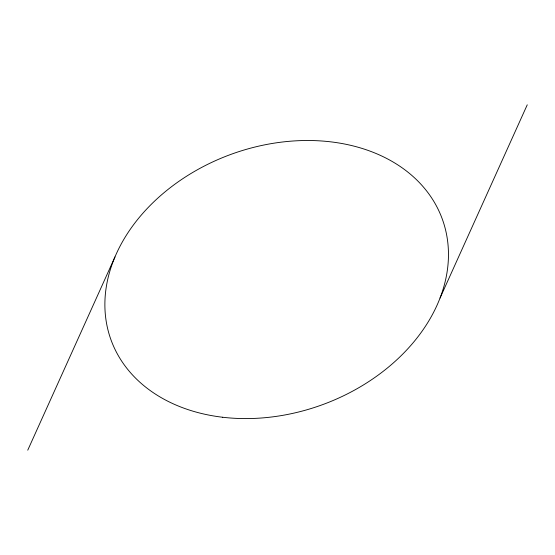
<?xml version="1.0" encoding="UTF-8"?>
<svg xmlns="http://www.w3.org/2000/svg" width="555" height="555" viewBox="0 0 555 555"><rect width="100%" height="100%" fill="white"/><g stroke="black" fill="none" stroke-linecap="round" stroke-linejoin="round"><path stroke-width="0.83" d="M27.75 450.181L114.968 256.944M440.032 298.056L527.25 104.819M222.701 417.256A176.31 133.262 -20.1 0 0 444.902 227.321A176.31 133.262 -20.1 0 0 162.421 194.056A176.31 133.262 -20.1 0 0 222.701 417.256"/></g></svg>
